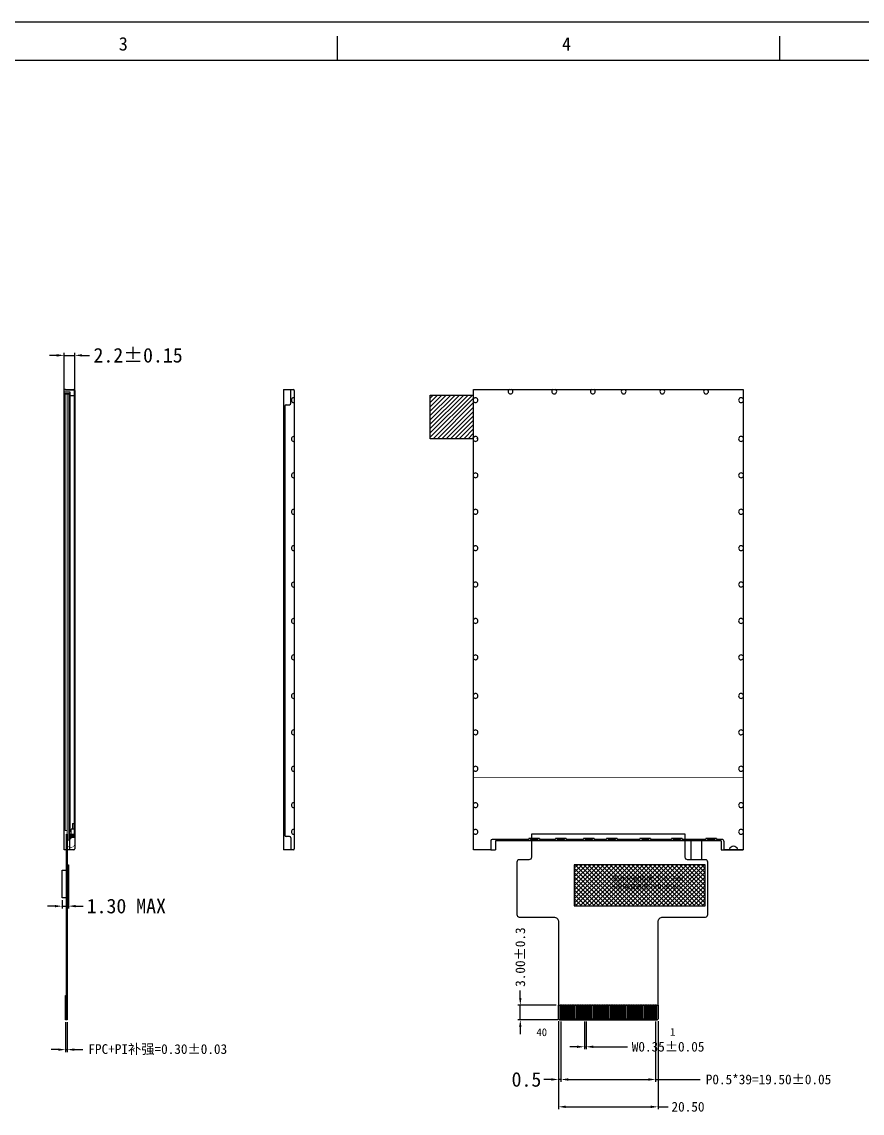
# Model space of a CAD drawing. Header units: millimetres. Extents: x 7349 to 7879, y -734 to -358.
# Drawn here: x 7532.8 to 7705.9, y -582.8 to -358 of the extents above; entities that cross this region are included whole.
import ezdxf

# ---------------------------------------------------------------- set-up
doc = ezdxf.new("R2010")
doc.units = ezdxf.units.MM
doc.header["$PDMODE"] = 35
doc.linetypes.add('CENTER', pattern=[50.8, 31.75, -6.35, 6.35, -6.35])
for name, color, linetype in [('1', 1, 'Continuous'), ('BL', 7, 'Continuous'), ('DIM', 3, 'Continuous'), ('FPC', 42, 'Continuous'), ('TJ', 150, 'Continuous'), ('标 注', 3, 'Continuous')]:
    doc.layers.add(name, color=color, linetype=linetype)
doc.layers.add('LCD', color=1, linetype='Continuous', lineweight=18)
doc.styles.add('宋体', font='')
doc.styles.get('宋体').set_extended_font_data('SimSun')
doc.dimstyles.new('无公差', dxfattribs={"dimtxt": 1.8, "dimasz": 1.5, "dimexe": 0.625, "dimexo": 0.625, "dimtad": 1, "dimzin": 9, "dimdsep": 46, "dimtxsty": 'Standard', "dimcen": 2.5, "dimclrd": 4, "dimclre": 4, "dimclrt": 4, "dimadec": 0, "dimazin": 2, "dimtp": 0.3, "dimtm": 0.3, "dimtfac": 1, "dimtmove": 0, "dimatfit": 3, "dimfxl": 0, "dimarcsym": 0})

# ---------------------------------------------------------------- blocks, each defined once
blk = doc.blocks.new('*D16')
at = {"layer": 'Defpoints', "color": 0}
for p in [(7543.68, -426.71), (7541.48, -434.98), (7543.68, -434.65)]:
    blk.add_point(p, dxfattribs=at)
at = {"layer": '标 注', "lineweight": -2}
for p, q in [((7539.98, -426.71), (7538.48, -426.71)), ((7541.48, -434.48), (7541.48, -426.21)), ((7541.48, -426.71), (7543.68, -426.71)), ((7543.68, -434.15), (7543.68, -426.21)), ((7545.18, -426.71), (7546.68, -426.71))]:
    blk.add_line(p, q, dxfattribs=at)
at = {"layer": '标 注'}
for points in [[(7539.98, -426.46), (7539.98, -426.96), (7541.48, -426.71)], [(7545.18, -426.46), (7545.18, -426.96), (7543.68, -426.71)]]:
    blk.add_solid(points, dxfattribs=at)
at = {"layer": '标 注', "insert": (7556.72, -426.71), "char_height": 3, "attachment_point": 5, "style": '宋体'}
blk.add_mtext('2.2%%P0.15', dxfattribs=at)
blk = doc.blocks.new('*D18')
at = {"layer": 'Defpoints', "color": 0}
for p in [(7541.07, -538.46), (7542.38, -538.46), (7542.38, -540.19)]:
    blk.add_point(p, dxfattribs=at)
at = {"layer": '标 注', "lineweight": -2}
for p, q in [((7541.07, -538.96), (7541.07, -540.69)), ((7542.38, -538.96), (7542.38, -540.69)), ((7539.57, -540.19), (7538.07, -540.19)), ((7541.07, -540.19), (7542.38, -540.19)), ((7543.88, -540.19), (7545.38, -540.19))]:
    blk.add_line(p, q, dxfattribs=at)
at = {"layer": '标 注'}
for points in [[(7539.57, -539.94), (7539.57, -540.44), (7541.07, -540.19)], [(7543.88, -539.94), (7543.88, -540.44), (7542.38, -540.19)]]:
    blk.add_solid(points, dxfattribs=at)
at = {"layer": '标 注', "insert": (7554.29, -540.19), "char_height": 3, "attachment_point": 5, "style": '宋体'}
blk.add_mtext('1.30 MAX', dxfattribs=at)
blk = doc.blocks.new('*D17')
at = {"layer": 'Defpoints', "color": 0}
for p in [(7541.78, -563.58), (7542.08, -563.58), (7541.78, -569.75)]:
    blk.add_point(p, dxfattribs=at)
at = {"layer": 'DIM', "lineweight": -2}
for p, q in [((7541.78, -564.08), (7541.78, -570.25)), ((7542.08, -564.08), (7542.08, -570.25)), ((7540.28, -569.75), (7538.78, -569.75)), ((7541.78, -569.75), (7542.08, -569.75)), ((7543.58, -569.75), (7545.33, -569.75))]:
    blk.add_line(p, q, dxfattribs=at)
at = {"layer": 'DIM'}
for points in [[(7540.28, -569.5), (7540.28, -570), (7541.78, -569.75)], [(7543.58, -569.5), (7543.58, -570), (7542.08, -569.75)]]:
    blk.add_solid(points, dxfattribs=at)
at = {"layer": 'DIM', "insert": (7560.77, -569.75), "char_height": 2, "attachment_point": 5, "style": '宋体'}
blk.add_mtext('FPC+PI补强=0.30%%P0.03', dxfattribs=at)
blk = doc.blocks.new('A$C0EDB18B7')
at = {"layer": 'TJ', "ltscale": 10}
blk.add_hatch(color=0, dxfattribs=at).paths.add_polyline_path([(1.36, 3.2), (1.36, 2.6), (2.2, 2.6), (2.2, 2.9), (2.05, 2.9), (2.05, 3.2)])
at = {"color": 0, "linetype": 'Continuous'}
for p, q in [((0, 0), (0, 94.85)), ((0.25, 94.85), (0, 94.85)), ((0, 94), (1.21, 94)), ((1.21, 4.9), (1.21, 94.3)), ((1.21, 93.6), (2.05, 93.6)), ((1.11, 3.3), (1.21, 4.9)), ((1.11, 3.3), (1.11, 0)), ((1.11, 2.35), (1.36, 2.35)), ((1.36, 4.3), (2.05, 4.3)), ((1.36, 4.3), (1.36, 2.35)), ((1.36, 2.6), (2.2, 2.6)), ((2.2, 2.9), (2.2, 0.2)), ((2, 0), (0, 0))]:
    blk.add_line(p, q, dxfattribs=at)
at = {"ltscale": 5}
blk.add_line((1.21, 94.3), (0, 94.3), dxfattribs=at)
at = {"color": 5, "linetype": 'Continuous'}
for p, q in [((1.14, 4.9), (1.14, 94)), ((1.04, 3.3), (1.14, 4.9)), ((1.04, 3.3), (1.04, 1.95))]:
    blk.add_line(p, q, dxfattribs=at)
at = {"color": 5, "ltscale": 5}
blk.add_line((1.04, 1.95), (1.11, 1.95), dxfattribs=at)
at = {"color": 0, "linetype": 'Continuous'}
blk.add_arc((2, 0.2), 0.2, 270, 0, dxfattribs=at)
at = {"layer": 'BL', "color": 4}
for p, q in [((0.25, 94.85), (2, 94.85)), ((0.25, 94.7), (0.25, 94.85)), ((2.05, 94.7), (0.25, 94.7)), ((2.05, 94.7), (2.05, 2.9)), ((2.2, 94.65), (2.2, 2.9)), ((2.2, 2.9), (2.05, 2.9))]:
    blk.add_line(p, q, dxfattribs=at)
at = {"layer": 'BL', "color": 0, "linetype": 'Continuous'}
for q in [(2.05, 5.45), (1.73, 4.3)]:
    blk.add_line((1.73, 5.45), q, dxfattribs=at)
at = {"layer": 'BL', "color": 4}
blk.add_arc((2, 94.65), 0.2, 0, 90, dxfattribs=at)
at = {"layer": 'TJ', "color": 0, "ltscale": 10}
blk.add_line((1.36, 3.2), (2.05, 3.2), dxfattribs=at)
blk = doc.blocks.new('*D19')
at = {"layer": 'Defpoints', "color": 0}
for p in [(7643.31, -563.38), (7663.81, -563.38), (7663.81, -581.53)]:
    blk.add_point(p, dxfattribs=at)
at = {"layer": 'DIM', "lineweight": -2}
for p, q in [((7643.31, -563.88), (7643.31, -582.03)), ((7663.81, -563.88), (7663.81, -582.03)), ((7644.81, -581.53), (7662.31, -581.53)), ((7663.81, -581.53), (7665.92, -581.53))]:
    blk.add_line(p, q, dxfattribs=at)
at = {"layer": 'DIM'}
for points in [[(7644.81, -581.28), (7644.81, -581.78), (7643.31, -581.53)], [(7662.31, -581.28), (7662.31, -581.78), (7663.81, -581.53)]]:
    blk.add_solid(points, dxfattribs=at)
at = {"layer": 'DIM', "insert": (7669.98, -581.53), "char_height": 2, "attachment_point": 5, "style": '宋体'}
blk.add_mtext('20.50', dxfattribs=at)
blk = doc.blocks.new('*D20')
at = {"layer": 'Defpoints', "color": 0}
for p in [(7648.64, -563.43), (7648.99, -563.43), (7648.99, -569.16)]:
    blk.add_point(p, dxfattribs=at)
at = {"layer": 'DIM', "lineweight": -2}
for p, q in [((7648.64, -563.93), (7648.64, -569.66)), ((7648.99, -563.93), (7648.99, -569.66)), ((7647.14, -569.16), (7645.64, -569.16)), ((7648.64, -569.16), (7648.99, -569.16)), ((7650.49, -569.16), (7657.49, -569.16))]:
    blk.add_line(p, q, dxfattribs=at)
at = {"layer": 'DIM'}
for points in [[(7647.14, -568.91), (7647.14, -569.41), (7648.64, -569.16)], [(7650.49, -568.91), (7650.49, -569.41), (7648.99, -569.16)]]:
    blk.add_solid(points, dxfattribs=at)
at = {"layer": 'DIM', "insert": (7665.88, -569.16), "char_height": 2, "attachment_point": 5, "style": '宋体'}
blk.add_mtext('W0.35%%P0.05', dxfattribs=at)
blk = doc.blocks.new('*D21')
at = {"layer": 'Defpoints', "color": 0}
for p in [(7643.81, -563.43), (7663.31, -563.43), (7663.31, -575.9)]:
    blk.add_point(p, dxfattribs=at)
at = {"layer": 'DIM', "lineweight": -2}
for p, q in [((7643.81, -563.93), (7643.81, -576.4)), ((7663.31, -563.93), (7663.31, -576.4)), ((7645.31, -575.9), (7661.81, -575.9)), ((7663.31, -575.9), (7672.47, -575.9))]:
    blk.add_line(p, q, dxfattribs=at)
at = {"layer": 'DIM'}
for points in [[(7645.31, -575.65), (7645.31, -576.15), (7643.81, -575.9)], [(7661.81, -575.65), (7661.81, -576.15), (7663.31, -575.9)]]:
    blk.add_solid(points, dxfattribs=at)
at = {"layer": 'DIM', "insert": (7686.56, -575.9), "char_height": 2, "attachment_point": 5, "style": '宋体'}
blk.add_mtext('P0.5*39=19.50%%P0.05', dxfattribs=at)
blk = doc.blocks.new('*D22')
at = {"layer": 'Defpoints', "color": 0}
for p in [(7643.33, -560.58), (7635.44, -563.58), (7643.68, -563.58)]:
    blk.add_point(p, dxfattribs=at)
at = {"layer": 'DIM', "lineweight": -2}
for p, q in [((7635.44, -559.08), (7635.44, -557.58)), ((7642.83, -560.58), (7634.94, -560.58)), ((7635.44, -563.58), (7635.44, -560.58)), ((7643.18, -563.58), (7634.94, -563.58)), ((7635.44, -565.08), (7635.44, -566.58))]:
    blk.add_line(p, q, dxfattribs=at)
at = {"layer": 'DIM'}
for points in [[(7635.19, -559.08), (7635.69, -559.08), (7635.44, -560.58)], [(7635.19, -565.08), (7635.69, -565.08), (7635.44, -563.58)]]:
    blk.add_solid(points, dxfattribs=at)
at = {"layer": 'DIM', "insert": (7635.44, -550.69), "char_height": 2, "attachment_point": 5, "rotation": 90, "style": '宋体'}
blk.add_mtext('3.00%%P0.3', dxfattribs=at)
blk = doc.blocks.new('*D23')
at = {"layer": 'Defpoints', "color": 0}
for p in [(7643.31, -563.38), (7643.81, -563.43), (7643.31, -575.9)]:
    blk.add_point(p, dxfattribs=at)
at = {"layer": 'DIM', "lineweight": -2}
for p, q in [((7643.31, -563.88), (7643.31, -576.4)), ((7643.81, -563.93), (7643.81, -576.4)), ((7641.81, -575.9), (7640.31, -575.9)), ((7643.81, -575.9), (7643.31, -575.9)), ((7645.31, -575.9), (7646.81, -575.9))]:
    blk.add_line(p, q, dxfattribs=at)
at = {"layer": 'DIM'}
for points in [[(7641.81, -575.65), (7641.81, -576.15), (7643.31, -575.9)], [(7645.31, -575.65), (7645.31, -576.15), (7643.81, -575.9)]]:
    blk.add_solid(points, dxfattribs=at)
at = {"layer": 'DIM', "insert": (7636.7, -575.9), "char_height": 3, "attachment_point": 5, "style": '宋体'}
blk.add_mtext('0.5', dxfattribs=at)

msp = doc.modelspace()

# ---------------------------------------------------------------- hatches: boundary and pattern name
at = {"layer": 'FPC'}
h = msp.add_hatch(dxfattribs=at)
h.set_pattern_fill('ANSI31', color=3, scale=0.2)
h.set_pattern_definition([(45, (740.77283, 53.0916), (-0.449012806, 0.449012806), [])])
edge = h.paths.add_edge_path()
edge.add_line((7625.812, -434.881), (7625.812, -443.645))
edge.add_arc((7626.222, -443.931), 0.5, 28.57355, 145.08479, ccw=False)
edge.add_line((7626.661, -443.692), (7626.661, -443.881))
edge.add_line((7626.661, -443.881), (7616.881, -443.881))
edge.add_line((7616.881, -443.881), (7616.881, -434.881))
edge.add_line((7616.881, -434.881), (7625.812, -434.881))
at = {"layer": '标 注'}
h = msp.add_hatch(dxfattribs=at)
h.set_pattern_fill('ANSI37', color=4, scale=0.2)
h.set_pattern_definition([(45, (46.55497, -0.73444), (-0.449012806, 0.449012806), []), (135, (46.55497, -0.73444), (-0.449012806, -0.449012806), [])])
h.paths.add_polyline_path([(7646.533, -531.652), (7646.533, -540.152), (7673.533, -540.152), (7673.533, -531.652)])

# ---------------------------------------------------------------- linework, layer by layer
at = {"color": 7, "linetype": 'Continuous'}
msp.add_line((7348.689, -357.994), (7878.93, -357.994), dxfattribs=at)
at = {"linetype": 'Continuous'}
for p, q in [((7597.77, -365.887), (7597.77, -360.954)), ((7688.873, -365.887), (7688.873, -360.954)), ((7356.582, -365.887), (7871.037, -365.887))]:
    msp.add_line(p, q, dxfattribs=at)
for p, q in [((7586.69, -433.731), (7586.69, -528.581)), ((7586.69, -433.731), (7588.19, -433.731)), ((7676.809, -526.731), (7630.311, -526.731)), ((7676.809, -526.731), (7630.311, -526.731)), ((7588.19, -528.581), (7586.69, -528.581)), ((7676.809, -528.581), (7677.431, -528.581))]:
    msp.add_line(p, q)
at = {"color": 0}
msp.add_line((7629.352, -528.581), (7630.311, -528.581), dxfattribs=at)
at = {"color": 2}
msp.add_line((7643.311, -560.581), (7663.811, -560.581), dxfattribs=at)
for points in [[(7643.986, -560.581), (7643.636, -560.581), (7643.636, -563.431), (7643.986, -563.431)], [(7644.486, -560.581), (7644.136, -560.581), (7644.136, -563.431), (7644.486, -563.431)], [(7644.986, -560.581), (7644.636, -560.581), (7644.636, -563.431), (7644.986, -563.431)], [(7645.486, -560.581), (7645.136, -560.581), (7645.136, -563.431), (7645.486, -563.431)], [(7645.986, -560.581), (7645.636, -560.581), (7645.636, -563.431), (7645.986, -563.431)], [(7646.486, -560.581), (7646.136, -560.581), (7646.136, -563.431), (7646.486, -563.431)], [(7646.986, -560.581), (7646.636, -560.581), (7646.636, -563.431), (7646.986, -563.431)], [(7647.486, -560.581), (7647.136, -560.581), (7647.136, -563.431), (7647.486, -563.431)], [(7647.986, -560.581), (7647.636, -560.581), (7647.636, -563.431), (7647.986, -563.431)], [(7648.486, -560.581), (7648.136, -560.581), (7648.136, -563.431), (7648.486, -563.431)], [(7648.986, -560.581), (7648.636, -560.581), (7648.636, -563.431), (7648.986, -563.431)], [(7649.486, -560.581), (7649.136, -560.581), (7649.136, -563.431), (7649.486, -563.431)], [(7649.986, -560.581), (7649.636, -560.581), (7649.636, -563.431), (7649.986, -563.431)], [(7650.486, -560.581), (7650.136, -560.581), (7650.136, -563.431), (7650.486, -563.431)], [(7650.986, -560.581), (7650.636, -560.581), (7650.636, -563.431), (7650.986, -563.431)], [(7651.486, -560.581), (7651.136, -560.581), (7651.136, -563.431), (7651.486, -563.431)], [(7651.986, -560.581), (7651.636, -560.581), (7651.636, -563.431), (7651.986, -563.431)], [(7652.486, -560.581), (7652.136, -560.581), (7652.136, -563.431), (7652.486, -563.431)], [(7652.986, -560.581), (7652.636, -560.581), (7652.636, -563.431), (7652.986, -563.431)], [(7653.486, -560.581), (7653.136, -560.581), (7653.136, -563.431), (7653.486, -563.431)], [(7653.986, -560.581), (7653.636, -560.581), (7653.636, -563.431), (7653.986, -563.431)], [(7654.486, -560.581), (7654.136, -560.581), (7654.136, -563.431), (7654.486, -563.431)], [(7654.986, -560.581), (7654.636, -560.581), (7654.636, -563.431), (7654.986, -563.431)], [(7655.486, -560.581), (7655.136, -560.581), (7655.136, -563.431), (7655.486, -563.431)], [(7655.986, -560.581), (7655.636, -560.581), (7655.636, -563.431), (7655.986, -563.431)], [(7656.486, -560.581), (7656.136, -560.581), (7656.136, -563.431), (7656.486, -563.431)], [(7656.986, -560.581), (7656.636, -560.581), (7656.636, -563.431), (7656.986, -563.431)], [(7657.486, -560.581), (7657.136, -560.581), (7657.136, -563.431), (7657.486, -563.431)], [(7657.986, -560.581), (7657.636, -560.581), (7657.636, -563.431), (7657.986, -563.431)], [(7658.486, -560.581), (7658.136, -560.581), (7658.136, -563.431), (7658.486, -563.431)], [(7658.986, -560.581), (7658.636, -560.581), (7658.636, -563.431), (7658.986, -563.431)], [(7659.486, -560.581), (7659.136, -560.581), (7659.136, -563.431), (7659.486, -563.431)], [(7659.986, -560.581), (7659.636, -560.581), (7659.636, -563.431), (7659.986, -563.431)], [(7660.486, -560.581), (7660.136, -560.581), (7660.136, -563.431), (7660.486, -563.431)], [(7660.986, -560.581), (7660.636, -560.581), (7660.636, -563.431), (7660.986, -563.431)], [(7661.486, -560.581), (7661.136, -560.581), (7661.136, -563.431), (7661.486, -563.431)], [(7661.986, -560.581), (7661.636, -560.581), (7661.636, -563.431), (7661.986, -563.431)], [(7662.486, -560.581), (7662.136, -560.581), (7662.136, -563.431), (7662.486, -563.431)], [(7662.986, -560.581), (7662.636, -560.581), (7662.636, -563.431), (7662.986, -563.431)], [(7663.486, -560.581), (7663.136, -560.581), (7663.136, -563.431), (7663.486, -563.431)]]:
    msp.add_lwpolyline(points, close=True, dxfattribs=at)
at = {"layer": '1', "color": 7, "linetype": 'Continuous'}
for p, q in [((7630.311, -526.731), (7630.311, -528.381)), ((7676.809, -526.731), (7676.809, -528.381)), ((7676.809, -526.731), (7676.809, -528.581))]:
    msp.add_line(p, q, dxfattribs=at)
at = {"layer": '1', "color": 7, "linetype": 'CENTER'}
msp.add_line((7630.311, -526.731), (7630.311, -528.581), dxfattribs=at)
at = {"layer": 'BL', "color": 4}
for p, q in [((7588.19, -436.581), (7588.19, -433.731)), ((7588.19, -433.731), (7588.69, -433.731)), ((7588.89, -433.931), (7588.89, -528.381)), ((7625.811, -528.581), (7625.811, -433.731)), ((7625.811, -433.731), (7681.311, -433.731)), ((7681.311, -433.731), (7681.311, -528.581)), ((7586.94, -437.181), (7586.94, -525.531)), ((7587.24, -436.881), (7587.89, -436.881)), ((7587.89, -525.831), (7587.24, -525.831)), ((7588.19, -526.131), (7588.19, -528.581)), ((7629.352, -526.731), (7629.352, -528.581)), ((7637.193, -526.431), (7629.652, -526.431)), ((7639.393, -526.281), (7637.193, -526.281)), ((7637.193, -526.281), (7637.193, -526.431)), ((7637.543, -526.281), (7637.543, -526.431)), ((7639.043, -526.431), (7637.543, -526.431)), ((7639.043, -526.431), (7637.543, -526.431)), ((7639.043, -526.281), (7639.043, -526.431)), ((7639.393, -526.281), (7639.393, -526.431)), ((7642.714, -526.431), (7639.393, -526.431)), ((7644.914, -526.281), (7642.714, -526.281)), ((7642.714, -526.281), (7642.714, -526.431)), ((7643.064, -526.281), (7643.064, -526.431)), ((7644.564, -526.431), (7643.064, -526.431)), ((7644.564, -526.431), (7643.064, -526.431)), ((7644.564, -526.431), (7643.064, -526.431)), ((7644.564, -526.281), (7644.564, -526.431)), ((7644.914, -526.281), (7644.914, -526.431)), ((7648.445, -526.431), (7644.914, -526.431)), ((7650.645, -526.281), (7648.445, -526.281)), ((7648.445, -526.281), (7648.445, -526.431)), ((7648.795, -526.281), (7648.795, -526.431)), ((7650.295, -526.431), (7648.795, -526.431)), ((7650.295, -526.431), (7648.795, -526.431)), ((7650.295, -526.431), (7648.795, -526.431)), ((7650.295, -526.281), (7650.295, -526.431)), ((7650.645, -526.281), (7650.645, -526.431)), ((7653.179, -526.431), (7650.645, -526.431)), ((7655.379, -526.281), (7653.179, -526.281)), ((7653.179, -526.281), (7653.179, -526.431)), ((7653.529, -526.281), (7653.529, -526.431)), ((7655.029, -526.431), (7653.529, -526.431)), ((7655.029, -526.431), (7653.529, -526.431)), ((7655.029, -526.431), (7653.529, -526.431)), ((7655.029, -526.281), (7655.029, -526.431)), ((7655.379, -526.281), (7655.379, -526.431)), ((7660.089, -526.431), (7655.379, -526.431)), ((7662.289, -526.281), (7660.089, -526.281)), ((7660.089, -526.281), (7660.089, -526.431)), ((7660.439, -526.281), (7660.439, -526.431)), ((7661.939, -526.431), (7660.439, -526.431)), ((7661.939, -526.431), (7660.439, -526.431)), ((7661.939, -526.431), (7660.439, -526.431)), ((7661.939, -526.281), (7661.939, -526.431)), ((7662.289, -526.281), (7662.289, -526.431)), ((7666.586, -526.431), (7662.289, -526.431)), ((7668.786, -526.281), (7666.586, -526.281)), ((7666.586, -526.281), (7666.586, -526.431)), ((7666.936, -526.281), (7666.936, -526.431)), ((7668.436, -526.431), (7666.936, -526.431)), ((7668.436, -526.431), (7666.936, -526.431)), ((7668.436, -526.431), (7666.936, -526.431)), ((7668.436, -526.281), (7668.436, -526.431)), ((7668.786, -526.281), (7668.786, -526.431)), ((7673.66, -526.431), (7668.786, -526.431)), ((7675.86, -526.281), (7673.66, -526.281)), ((7673.66, -526.281), (7673.66, -526.431)), ((7674.01, -526.281), (7674.01, -526.431)), ((7675.51, -526.431), (7674.01, -526.431)), ((7675.51, -526.431), (7674.01, -526.431)), ((7675.51, -526.281), (7675.51, -526.431)), ((7675.86, -526.281), (7675.86, -526.431)), ((7676.931, -526.431), (7675.86, -526.431)), ((7677.431, -528.581), (7677.431, -526.931)), ((7588.69, -528.581), (7588.19, -528.581)), ((7629.352, -528.581), (7625.811, -528.581)), ((7681.311, -528.581), (7677.431, -528.581)), ((7677.431, -528.581), (7681.311, -528.581)), ((7680.122, -528.581), (7678.573, -528.581)), ((7678.573, -528.581), (7680.122, -528.581))]:
    msp.add_line(p, q, dxfattribs=at)
for centre, radius, start, end in [((7588.69, -433.931), 0.2, 0, 90), ((7633.431, -434.141), 0.5, 124.91521, 55.08479), ((7642.431, -434.141), 0.5, 124.91521, 55.08479), ((7650.391, -434.141), 0.5, 124.91521, 55.08479), ((7656.731, -434.141), 0.5, 124.91521, 55.08479), ((7664.691, -434.141), 0.5, 124.91521, 55.08479), ((7673.691, -434.141), 0.5, 124.91521, 55.08479), ((7588.78, -435.939), 0.5, 77.29097, 282.70903), ((7626.221, -435.931), 0.5, 214.91521, 145.08479), ((7680.901, -435.931), 0.5, 34.91521, 325.08479), ((7587.24, -437.181), 0.3, 90, 180), ((7587.89, -436.581), 0.3, 270, 0), ((7588.78, -443.939), 0.5, 77.29097, 282.70903), ((7626.221, -443.931), 0.5, 214.91521, 145.08479), ((7680.901, -443.931), 0.5, 34.91521, 325.08479), ((7588.78, -451.439), 0.5, 77.29097, 282.70903), ((7626.221, -451.431), 0.5, 214.91521, 145.08479), ((7680.901, -451.431), 0.5, 34.91521, 325.08479), ((7588.78, -458.939), 0.5, 77.29097, 282.70903), ((7626.221, -458.931), 0.5, 214.91521, 145.08479), ((7680.901, -458.931), 0.5, 34.91521, 325.08479), ((7588.78, -466.439), 0.5, 77.29097, 282.70903), ((7626.221, -466.431), 0.5, 214.91521, 145.08479), ((7680.901, -466.431), 0.5, 34.91521, 325.08479), ((7588.78, -473.939), 0.5, 77.29097, 282.70903), ((7626.221, -473.931), 0.5, 214.91521, 145.08479), ((7680.901, -473.931), 0.5, 34.91521, 325.08479), ((7588.78, -481.439), 0.5, 77.29097, 282.70903), ((7626.221, -481.431), 0.5, 214.91521, 145.08479), ((7680.901, -481.431), 0.5, 34.91521, 325.08479), ((7588.78, -488.939), 0.5, 77.29097, 282.70903), ((7626.221, -488.931), 0.5, 214.91521, 145.08479), ((7680.901, -488.931), 0.5, 34.91521, 325.08479), ((7588.78, -496.889), 0.5, 77.29097, 282.70903), ((7626.221, -496.881), 0.5, 214.91521, 145.08479), ((7680.901, -496.881), 0.5, 34.91521, 325.08479), ((7588.78, -504.389), 0.5, 77.29097, 282.70903), ((7626.221, -504.381), 0.5, 214.91521, 145.08479), ((7680.901, -504.381), 0.5, 34.91521, 325.08479), ((7588.78, -511.889), 0.5, 77.29097, 282.70903), ((7626.221, -511.881), 0.5, 214.91521, 145.08479), ((7680.901, -511.881), 0.5, 34.91521, 325.08479), ((7588.78, -519.389), 0.5, 77.29097, 282.70903), ((7626.221, -519.381), 0.5, 214.91521, 145.08479), ((7680.901, -519.381), 0.5, 34.91521, 325.08479), ((7587.24, -525.531), 0.3, 180, 270), ((7587.89, -526.131), 0.3, 0, 90), ((7588.78, -524.889), 0.5, 77.29097, 282.70903), ((7626.221, -524.881), 0.5, 214.91521, 145.08479), ((7680.901, -524.881), 0.5, 34.91521, 325.08479), ((7588.69, -528.381), 0.2, 270, 0), ((7629.652, -526.731), 0.3, 90, 180), ((7676.931, -526.931), 0.5, 0, 90)]:
    msp.add_arc(centre, radius, start, end, dxfattribs=at)
at = {"layer": 'BL', "color": 4, "extrusion": (0, 0, -1)}
msp.add_arc((-7679.347, -528.581), 0.8, 14.47751, 165.52249, dxfattribs=at)
msp.add_arc((-7679.347, -528.581), 0.8, 14.47751, 165.52249, dxfattribs=at)
at = {"layer": 'BL', "color": 4}
for points in [[(7678.561, -528.435), (7678.564, -528.418), (7678.568, -528.399), (7678.573, -528.381)], [(7678.561, -528.435), (7678.564, -528.418), (7678.568, -528.399), (7678.573, -528.381)], [(7680.122, -528.381), (7680.127, -528.403), (7680.132, -528.425), (7680.136, -528.445)], [(7680.122, -528.381), (7680.127, -528.403), (7680.132, -528.425), (7680.136, -528.445)], [(7678.552, -528.539), (7678.551, -528.526), (7678.552, -528.51), (7678.553, -528.492)], [(7678.552, -528.539), (7678.551, -528.526), (7678.552, -528.51), (7678.553, -528.492)], [(7678.559, -528.571), (7678.556, -528.564), (7678.553, -528.553), (7678.552, -528.539)], [(7678.559, -528.571), (7678.556, -528.564), (7678.553, -528.553), (7678.552, -528.539)], [(7678.553, -528.492), (7678.554, -528.475), (7678.557, -528.455), (7678.561, -528.435)], [(7678.553, -528.492), (7678.554, -528.475), (7678.557, -528.455), (7678.561, -528.435)], [(7678.573, -528.581), (7678.567, -528.581), (7678.563, -528.578), (7678.559, -528.571)], [(7678.573, -528.581), (7678.567, -528.581), (7678.563, -528.578), (7678.559, -528.571)], [(7680.134, -528.574), (7680.131, -528.579), (7680.127, -528.581), (7680.122, -528.581)], [(7680.134, -528.574), (7680.131, -528.579), (7680.127, -528.581), (7680.122, -528.581)], [(7680.142, -528.547), (7680.14, -528.559), (7680.138, -528.568), (7680.134, -528.574)], [(7680.142, -528.547), (7680.14, -528.559), (7680.138, -528.568), (7680.134, -528.574)], [(7680.136, -528.445), (7680.139, -528.466), (7680.141, -528.486), (7680.142, -528.504)], [(7680.136, -528.445), (7680.139, -528.466), (7680.141, -528.486), (7680.142, -528.504)], [(7680.142, -528.504), (7680.143, -528.52), (7680.143, -528.536), (7680.142, -528.547)], [(7680.142, -528.504), (7680.143, -528.52), (7680.143, -528.536), (7680.142, -528.547)]]:
    msp.add_open_spline(points, degree=3, dxfattribs=at)
at = {"layer": 'FPC', "color": 30}
for p, q in [((7541.947, -563.581), (7541.947, -525.381)), ((7542.077, -525.381), (7542.077, -563.581)), ((7669.396, -525.381), (7637.726, -525.381)), ((7670.549, -526.731), (7670.549, -530.631)), ((7672.739, -526.731), (7672.739, -530.631)), ((7541.777, -563.581), (7541.777, -558.581)), ((7541.777, -558.581), (7541.947, -558.581)), ((7643.311, -563.381), (7643.311, -560.581)), ((7663.811, -560.581), (7663.811, -563.381)), ((7542.077, -563.581), (7541.777, -563.581)), ((7663.611, -563.581), (7643.511, -563.581))]:
    msp.add_line(p, q, dxfattribs=at)
at = {"layer": 'FPC', "color": 0}
msp.add_lwpolyline([(7625.812, -443.881), (7616.881, -443.881), (7616.881, -434.881), (7625.812, -434.881)], dxfattribs=at)
at = {"layer": 'FPC', "color": 30}
msp.add_lwpolyline([(7669.896, -530.631, -0.4142136), (7669.396, -530.131), (7669.396, -525.381), (7637.726, -525.381), (7637.726, -530.131, -0.4142136), (7637.226, -530.631), (7635.226, -530.631, 0.4142136), (7634.726, -531.131), (7634.726, -541.931, 0.4142136), (7635.226, -542.431), (7642.311, -542.431, -0.4142136), (7643.311, -543.431), (7643.311, -563.381, 0.4142136), (7643.511, -563.581), (7663.611, -563.581, 0.4142136), (7663.811, -563.381), (7663.811, -543.431, -0.4142136), (7664.811, -542.431), (7673.567, -542.431, 0.4142136), (7674.067, -541.931), (7674.067, -531.131, 0.4142136), (7673.567, -530.631)], format="xyb", close=True, dxfattribs=at)
for centre, start, end in [((7643.511, -563.381), 180, 270), ((7663.611, -563.381), 270, 0)]:
    msp.add_arc(centre, 0.2, start, end, dxfattribs=at)
at = {"layer": 'LCD', "color": 6}
for points in [[(7541.677, -524.281), (7541.527, -524.281), (7541.527, -434.981), (7541.677, -434.981)], [(7542.477, -524.281), (7542.627, -524.281), (7542.627, -434.981), (7542.477, -434.981)]]:
    msp.add_lwpolyline(points, dxfattribs=at)
at = {"layer": 'LCD'}
msp.add_lwpolyline([(7542.077, -434.681), (7542.077, -526.581), (7542.477, -526.581), (7542.477, -434.681), (7541.677, -434.681), (7541.677, -524.581), (7542.077, -524.581)], dxfattribs=at)
at = {"layer": '标 注', "color": 7}
for p, q in [((7541.947, -525.381), (7542.077, -525.381)), ((7542.377, -531.652), (7542.377, -540.152)), ((7542.377, -540.152), (7542.077, -540.152))]:
    msp.add_line(p, q, dxfattribs=at)
at = {"layer": '标 注', "color": 7, "const_width": 0.1}
for points in [[(7542.012, -525.381), (7542.012, -527.281, 0.4142136), (7542.812, -528.081), (7542.884, -528.081, 0.4142136), (7543.684, -527.281), (7543.684, -456.581)], [(7542.012, -525.381), (7542.012, -527.281, 0.4142136), (7542.812, -528.081), (7542.884, -528.081, 0.4142136), (7543.684, -527.281), (7543.684, -514.731)]]:
    msp.add_lwpolyline(points, format="xyb", dxfattribs=at)
at = {"layer": '标 注', "color": 7, "const_width": 0.15}
msp.add_lwpolyline([(7625.811, -513.731), (7681.311, -513.731)], dxfattribs=at)
at = {"layer": '标 注', "color": 7}
for points in [[(7541.947, -538.463), (7541.075, -538.463), (7541.075, -532.808), (7541.947, -532.808)], [(7542.377, -540.152), (7542.077, -540.152), (7542.077, -531.652), (7542.377, -531.652)]]:
    msp.add_lwpolyline(points, close=True, dxfattribs=at)
at = {"layer": '标 注', "color": 4}
msp.add_lwpolyline([(7673.533, -531.652), (7646.533, -531.652), (7646.533, -540.152), (7673.533, -540.152)], close=True, dxfattribs=at)

# ---------------------------------------------------------------- block references
at = {"layer": '标 注', "color": 7}
msp.add_blockref('A$C0EDB18B7', (7541.484, -528.581), dxfattribs=at)

# ---------------------------------------------------------------- texts
at = {"color": 4, "linetype": 'Continuous', "style": '宋体'}
for s, p in [('3', (7552.723, -363.905)), ('4', (7644.019, -363.937))]:
    msp.add_text(s, height=2.762, dxfattribs=at).set_placement(p)
for s, p in [('40', (7638.774, -566.959)), ('1', (7666.291, -566.9))]:
    msp.add_text(s, height=1.6).set_placement(p)
at = {"layer": 'FPC', "color": 0, "insert": (7654.363, -534.021), "char_height": 1, "width": 16.38038, "attachment_point": 1}
msp.add_mtext('{\\fSimSun|b0|i0|c134|p2;钢片补强接地 T=0.2mm\\P+导电双面胶T=0.05mm}', dxfattribs=at)

# ---------------------------------------------------------------- dimensions: what is measured, and where the dimension line sits
at = {"layer": 'DIM'}
for base, p1, p2, angle, text, picture, middle in [((7635.441, -563.581), (7643.329, -560.581), (7643.679, -563.581), 90, '<>%%P0.3', '*D22', (7635.441, -550.694)), ((7541.777, -569.748), (7542.077, -563.581), (7541.777, -563.581), 180, 'FPC+PI补强=<>%%P0.03', '*D17', (7560.766, -569.748))]:
    dim = msp.add_linear_dim(base=base, p1=p1, p2=p2, angle=angle, text=text, dimstyle='无公差', override={"dimtxt": 2, "dimexe": 0.5, "dimexo": 0.5, "dimtad": 0, "dimzin": 1, "dimtxsty": '宋体', "dimcen": 0.3, "dimclrd": 256, "dimclre": 256, "dimclrt": 256}, dxfattribs=at)
    dim.commit()
    dim.dimension.update_dxf_attribs({"geometry": picture, "text_midpoint": middle, "dimtype": 160})
dim = msp.add_linear_dim(base=(7643.311, -575.901), p1=(7643.811, -563.431), p2=(7643.311, -563.381), angle=180, dimstyle='无公差', override={"dimtxt": 3, "dimexe": 0.5, "dimexo": 0.5, "dimtad": 0, "dimtxsty": '宋体', "dimcen": 0.3, "dimclrd": 256, "dimclre": 256, "dimclrt": 256}, dxfattribs=at)
dim.commit()
dim.dimension.update_dxf_attribs({"geometry": '*D23', "text_midpoint": (7636.702, -575.901)})
dim = msp.add_linear_dim(base=(7663.811, -581.527), p1=(7643.311, -563.381), p2=(7663.811, -563.381), dimstyle='无公差', override={"dimtxt": 2, "dimexe": 0.5, "dimexo": 0.5, "dimtad": 0, "dimzin": 1, "dimtxsty": '宋体', "dimcen": 0.3, "dimclrd": 256, "dimclre": 256, "dimclrt": 256}, dxfattribs=at)
dim.commit()
dim.dimension.update_dxf_attribs({"geometry": '*D19', "text_midpoint": (7669.979, -581.527), "dimtype": 160})
for base, p1, p2, text, picture, middle in [((7663.311, -575.901), (7643.811, -563.431), (7663.311, -563.431), 'P0.5*39=<>%%P0.05', '*D21', (7686.562, -575.901)), ((7648.986, -569.163), (7648.636, -563.431), (7648.986, -563.431), 'W<>%%P0.05', '*D20', (7665.882, -569.163))]:
    dim = msp.add_linear_dim(base=base, p1=p1, p2=p2, text=text, dimstyle='无公差', override={"dimtxt": 2, "dimexe": 0.5, "dimexo": 0.5, "dimtad": 0, "dimzin": 1, "dimtxsty": '宋体', "dimcen": 0.3, "dimclrd": 256, "dimclre": 256, "dimclrt": 256}, dxfattribs=at)
    dim.commit()
    dim.dimension.update_dxf_attribs({"geometry": picture, "text_midpoint": middle, "dimtype": 160})
at = {"layer": '标 注', "color": 0}
dim = msp.add_linear_dim(base=(7543.684, -426.712), p1=(7541.484, -434.981), p2=(7543.684, -434.655), text='<>%%P0.15', dimstyle='无公差', override={"dimtxt": 3, "dimexe": 0.5, "dimexo": 0.5, "dimtad": 0, "dimtxsty": '宋体', "dimcen": 0.3, "dimclrd": 256, "dimclre": 256, "dimclrt": 256}, dxfattribs=at)
dim.commit()
dim.dimension.update_dxf_attribs({"geometry": '*D16', "text_midpoint": (7556.719, -426.712)})
at = {"layer": '标 注', "color": 7}
dim = msp.add_linear_dim(base=(7542.377, -540.192), p1=(7541.075, -538.463), p2=(7542.377, -538.463), text='1.30 MAX', dimstyle='无公差', override={"dimtxt": 3, "dimexe": 0.5, "dimexo": 0.5, "dimtad": 0, "dimtxsty": '宋体', "dimcen": 0.3, "dimclrd": 256, "dimclre": 256, "dimclrt": 256}, dxfattribs=at)
dim.commit()
dim.dimension.update_dxf_attribs({"geometry": '*D18', "text_midpoint": (7554.289, -540.192)})

doc.saveas('drawing.dxf')
